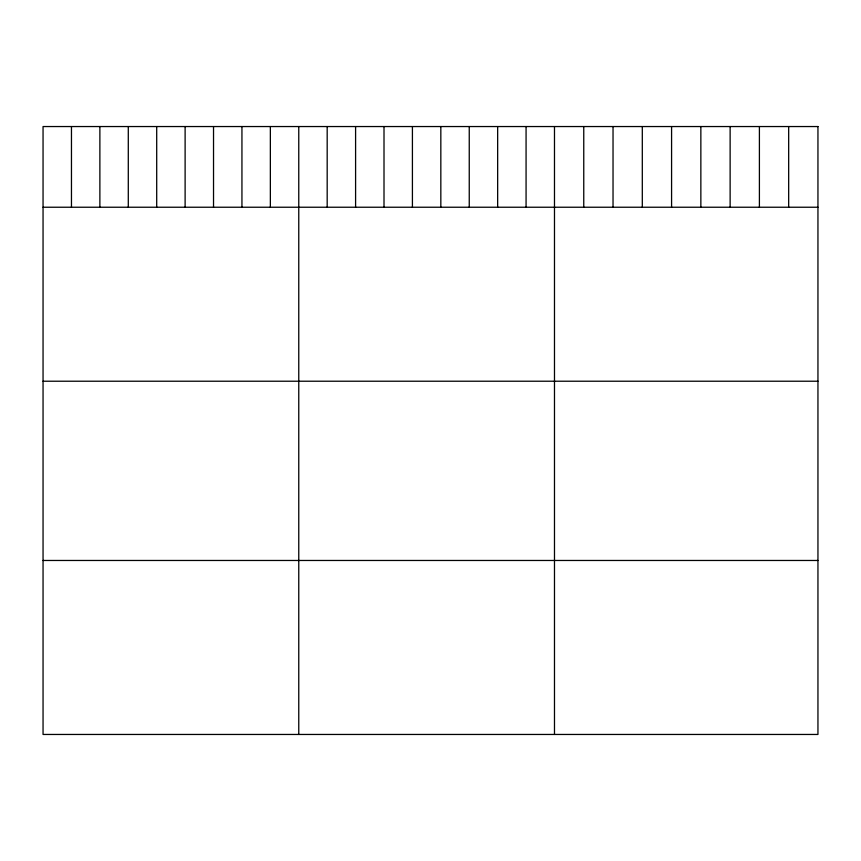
<?xml version="1.0" encoding="UTF-8"?>
<svg xmlns="http://www.w3.org/2000/svg" width="861" height="861" viewBox="0 0 861 861"><rect width="100%" height="100%" fill="white"/><g stroke="black" fill="none" stroke-linecap="round" stroke-linejoin="round"><path stroke-width="1.29" d="M43.05 207.232L817.95 207.232M43.05 381.219L817.95 381.219M43.05 560.468L817.95 560.468M788.676 126.545L788.676 207.232M759.402 126.545L759.402 207.232M730.128 126.545L730.128 207.232M700.854 126.545L700.854 207.232M671.58 126.545L671.58 207.232M642.306 126.545L642.306 207.232M613.032 126.545L613.032 207.232M583.758 126.545L583.758 207.232M554.484 126.545L554.484 734.455M526.071 126.545L526.071 207.232M497.658 126.545L497.658 207.232M469.245 126.545L469.245 207.232M440.832 126.545L440.832 207.232M412.419 126.545L412.419 207.232M384.006 126.545L384.006 207.232M355.593 126.545L355.593 207.232M327.18 126.545L327.18 207.232M298.767 126.545L298.767 734.455M270.354 126.545L270.354 207.232M241.941 126.545L241.941 207.232M213.528 126.545L213.528 207.232M185.115 126.545L185.115 207.232M156.702 126.545L156.702 207.232M128.289 126.545L128.289 207.232M99.876 126.545L99.876 207.232M71.463 126.545L71.463 207.232M817.95 126.545L43.05 126.545L43.05 734.455L817.95 734.455L817.95 126.545"/></g></svg>
